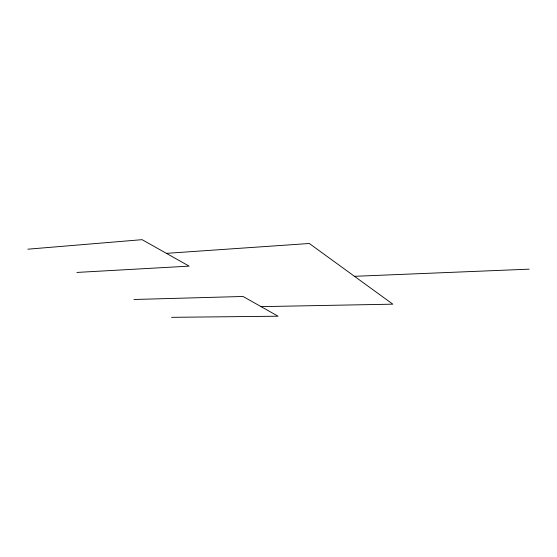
<?xml version="1.0" encoding="UTF-8"?>
<svg xmlns="http://www.w3.org/2000/svg" width="557" height="557" viewBox="0 0 557 557"><rect width="100%" height="100%" fill="white"/><g stroke="black" fill="none" stroke-linecap="round" stroke-linejoin="round"><path stroke-width="0.84" d="M27.85 249.188L142.105 239.67L189.129 266.135L76.873 272.436M166.411 253.351L309.302 243.493L392.831 304.171L261.08 306.635M354.489 276.314L529.15 269.163M133.917 299.492L243.033 296.477L278.11 316.216L171.542 317.33"/></g></svg>
